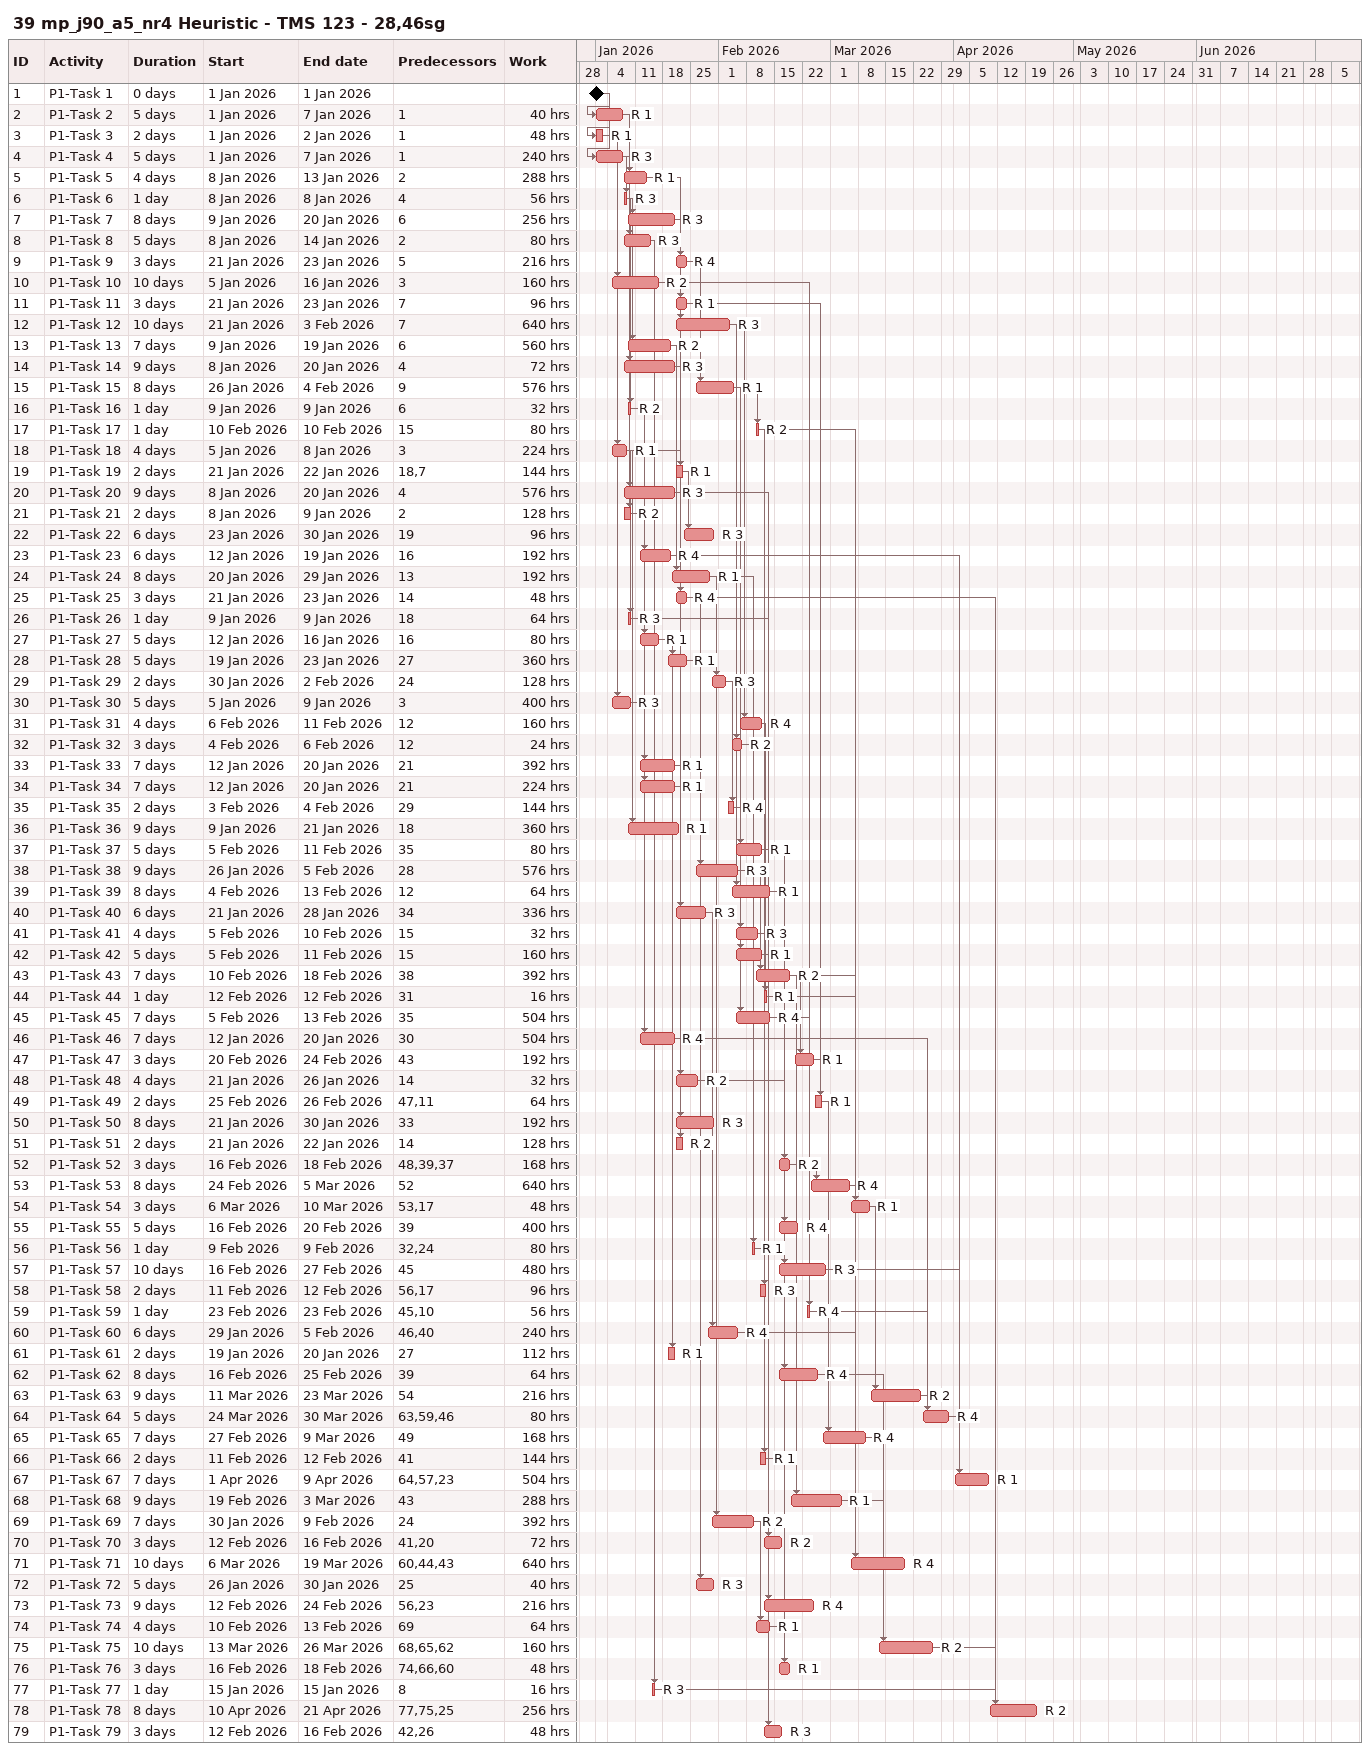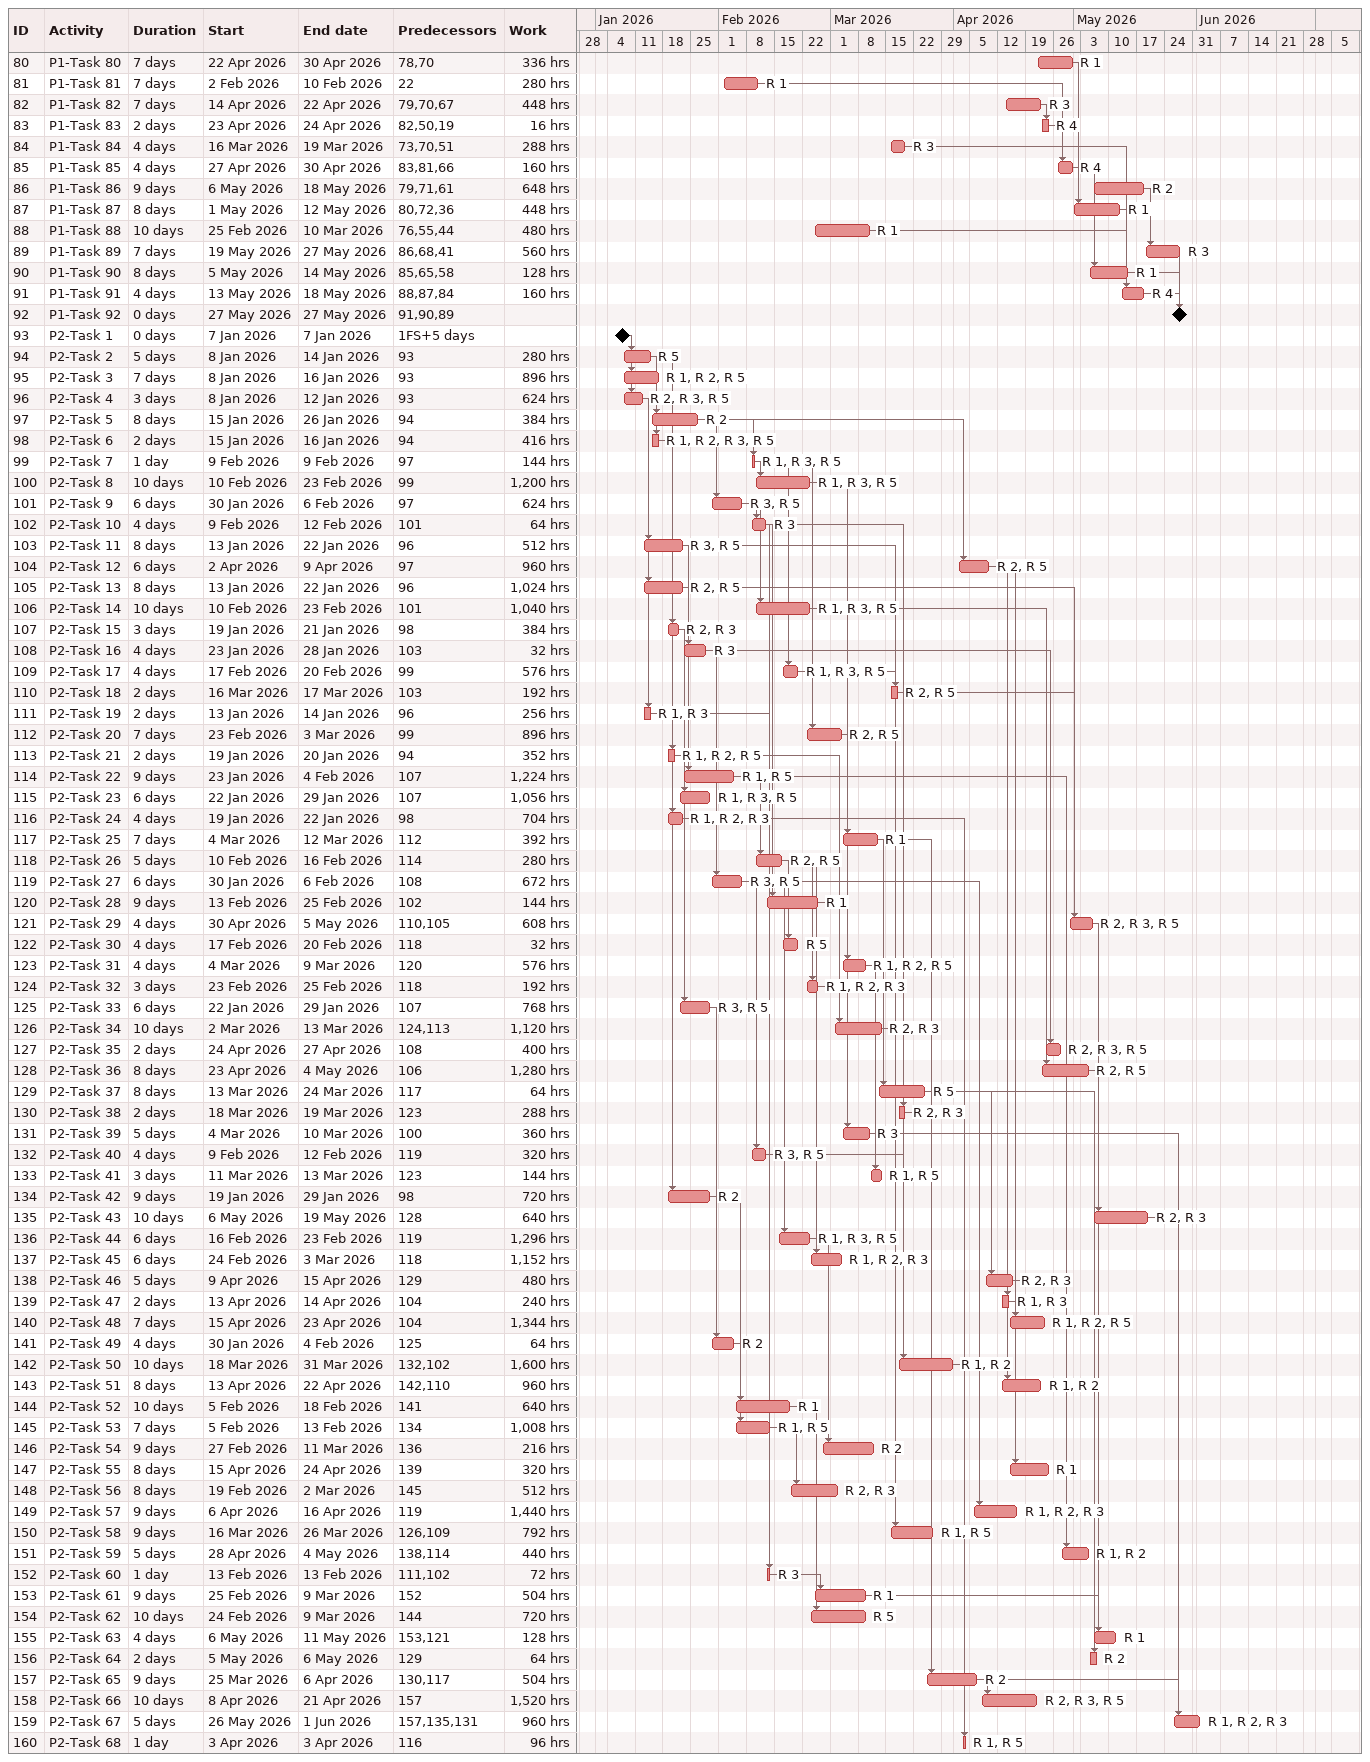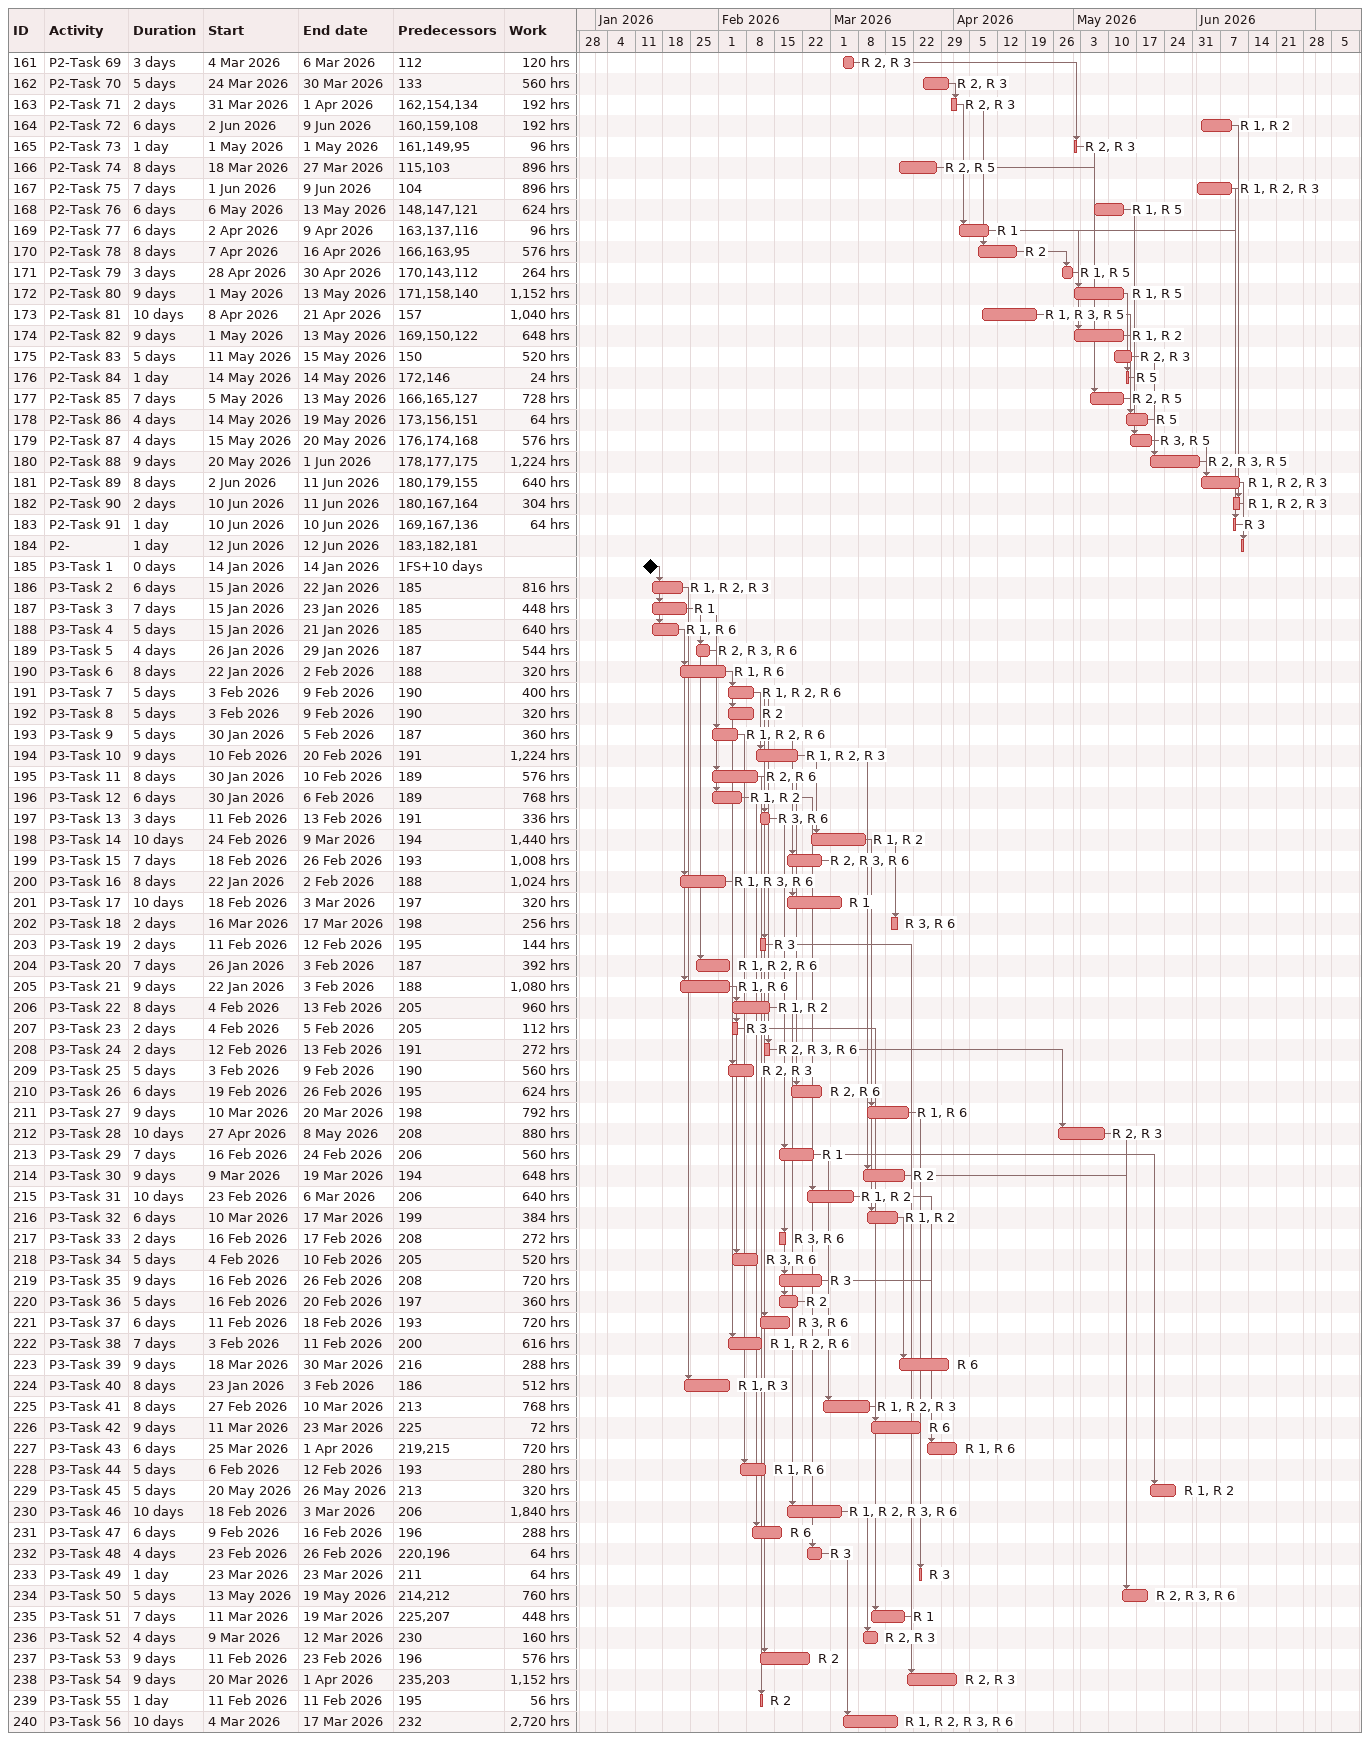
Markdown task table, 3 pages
39 mp_j90_a5_nr4 Heuristic - TMS 123 - 28,46sg

| ID | Task | Duration | Start | Finish | Predecessors | Resources | Work (h) |
|---|---|---|---|---|---|---|---|
| 1 | P1-Task 1 | 0d | 2026-01-01 | 2026-01-01 |  |  |  |
| 2 | P1-Task 2 | 5d | 2026-01-01 | 2026-01-07 | 1 | R 1 | 40 |
| 3 | P1-Task 3 | 2d | 2026-01-01 | 2026-01-02 | 1 | R 1 | 48 |
| 4 | P1-Task 4 | 5d | 2026-01-01 | 2026-01-07 | 1 | R 3 | 240 |
| 5 | P1-Task 5 | 4d | 2026-01-08 | 2026-01-13 | 2 | R 1 | 288 |
| 6 | P1-Task 6 | 1d | 2026-01-08 | 2026-01-08 | 4 | R 3 | 56 |
| 7 | P1-Task 7 | 8d | 2026-01-09 | 2026-01-20 | 6 | R 3 | 256 |
| 8 | P1-Task 8 | 5d | 2026-01-08 | 2026-01-14 | 2 | R 3 | 80 |
| 9 | P1-Task 9 | 3d | 2026-01-21 | 2026-01-23 | 5 | R 4 | 216 |
| 10 | P1-Task 10 | 10d | 2026-01-05 | 2026-01-16 | 3 | R 2 | 160 |
| 11 | P1-Task 11 | 3d | 2026-01-21 | 2026-01-23 | 7 | R 1 | 96 |
| 12 | P1-Task 12 | 10d | 2026-01-21 | 2026-02-03 | 7 | R 3 | 640 |
| 13 | P1-Task 13 | 7d | 2026-01-09 | 2026-01-19 | 6 | R 2 | 560 |
| 14 | P1-Task 14 | 9d | 2026-01-08 | 2026-01-20 | 4 | R 3 | 72 |
| 15 | P1-Task 15 | 8d | 2026-01-26 | 2026-02-04 | 9 | R 1 | 576 |
| 16 | P1-Task 16 | 1d | 2026-01-09 | 2026-01-09 | 6 | R 2 | 32 |
| 17 | P1-Task 17 | 1d | 2026-02-10 | 2026-02-10 | 15 | R 2 | 80 |
| 18 | P1-Task 18 | 4d | 2026-01-05 | 2026-01-08 | 3 | R 1 | 224 |
| 19 | P1-Task 19 | 2d | 2026-01-21 | 2026-01-22 | 18, 7 | R 1 | 144 |
| 20 | P1-Task 20 | 9d | 2026-01-08 | 2026-01-20 | 4 | R 3 | 576 |
| 21 | P1-Task 21 | 2d | 2026-01-08 | 2026-01-09 | 2 | R 2 | 128 |
| 22 | P1-Task 22 | 6d | 2026-01-23 | 2026-01-30 | 19 | R 3 | 96 |
| 23 | P1-Task 23 | 6d | 2026-01-12 | 2026-01-19 | 16 | R 4 | 192 |
| 24 | P1-Task 24 | 8d | 2026-01-20 | 2026-01-29 | 13 | R 1 | 192 |
| 25 | P1-Task 25 | 3d | 2026-01-21 | 2026-01-23 | 14 | R 4 | 48 |
| 26 | P1-Task 26 | 1d | 2026-01-09 | 2026-01-09 | 18 | R 3 | 64 |
| 27 | P1-Task 27 | 5d | 2026-01-12 | 2026-01-16 | 16 | R 1 | 80 |
| 28 | P1-Task 28 | 5d | 2026-01-19 | 2026-01-23 | 27 | R 1 | 360 |
| 29 | P1-Task 29 | 2d | 2026-01-30 | 2026-02-02 | 24 | R 3 | 128 |
| 30 | P1-Task 30 | 5d | 2026-01-05 | 2026-01-09 | 3 | R 3 | 400 |
| 31 | P1-Task 31 | 4d | 2026-02-06 | 2026-02-11 | 12 | R 4 | 160 |
| 32 | P1-Task 32 | 3d | 2026-02-04 | 2026-02-06 | 12 | R 2 | 24 |
| 33 | P1-Task 33 | 7d | 2026-01-12 | 2026-01-20 | 21 | R 1 | 392 |
| 34 | P1-Task 34 | 7d | 2026-01-12 | 2026-01-20 | 21 | R 1 | 224 |
| 35 | P1-Task 35 | 2d | 2026-02-03 | 2026-02-04 | 29 | R 4 | 144 |
| 36 | P1-Task 36 | 9d | 2026-01-09 | 2026-01-21 | 18 | R 1 | 360 |
| 37 | P1-Task 37 | 5d | 2026-02-05 | 2026-02-11 | 35 | R 1 | 80 |
| 38 | P1-Task 38 | 9d | 2026-01-26 | 2026-02-05 | 28 | R 3 | 576 |
| 39 | P1-Task 39 | 8d | 2026-02-04 | 2026-02-13 | 12 | R 1 | 64 |
| 40 | P1-Task 40 | 6d | 2026-01-21 | 2026-01-28 | 34 | R 3 | 336 |
| 41 | P1-Task 41 | 4d | 2026-02-05 | 2026-02-10 | 15 | R 3 | 32 |
| 42 | P1-Task 42 | 5d | 2026-02-05 | 2026-02-11 | 15 | R 1 | 160 |
| 43 | P1-Task 43 | 7d | 2026-02-10 | 2026-02-18 | 38 | R 2 | 392 |
| 44 | P1-Task 44 | 1d | 2026-02-12 | 2026-02-12 | 31 | R 1 | 16 |
| 45 | P1-Task 45 | 7d | 2026-02-05 | 2026-02-13 | 35 | R 4 | 504 |
| 46 | P1-Task 46 | 7d | 2026-01-12 | 2026-01-20 | 30 | R 4 | 504 |
| 47 | P1-Task 47 | 3d | 2026-02-20 | 2026-02-24 | 43 | R 1 | 192 |
| 48 | P1-Task 48 | 4d | 2026-01-21 | 2026-01-26 | 14 | R 2 | 32 |
| 49 | P1-Task 49 | 2d | 2026-02-25 | 2026-02-26 | 47, 11 | R 1 | 64 |
| 50 | P1-Task 50 | 8d | 2026-01-21 | 2026-01-30 | 33 | R 3 | 192 |
| 51 | P1-Task 51 | 2d | 2026-01-21 | 2026-01-22 | 14 | R 2 | 128 |
| 52 | P1-Task 52 | 3d | 2026-02-16 | 2026-02-18 | 48, 39, 37 | R 2 | 168 |
| 53 | P1-Task 53 | 8d | 2026-02-24 | 2026-03-05 | 52 | R 4 | 640 |
| 54 | P1-Task 54 | 3d | 2026-03-06 | 2026-03-10 | 53, 17 | R 1 | 48 |
| 55 | P1-Task 55 | 5d | 2026-02-16 | 2026-02-20 | 39 | R 4 | 400 |
| 56 | P1-Task 56 | 1d | 2026-02-09 | 2026-02-09 | 32, 24 | R 1 | 80 |
| 57 | P1-Task 57 | 10d | 2026-02-16 | 2026-02-27 | 45 | R 3 | 480 |
| 58 | P1-Task 58 | 2d | 2026-02-11 | 2026-02-12 | 56, 17 | R 3 | 96 |
| 59 | P1-Task 59 | 1d | 2026-02-23 | 2026-02-23 | 45, 10 | R 4 | 56 |
| 60 | P1-Task 60 | 6d | 2026-01-29 | 2026-02-05 | 46, 40 | R 4 | 240 |
| 61 | P1-Task 61 | 2d | 2026-01-19 | 2026-01-20 | 27 | R 1 | 112 |
| 62 | P1-Task 62 | 8d | 2026-02-16 | 2026-02-25 | 39 | R 4 | 64 |
| 63 | P1-Task 63 | 9d | 2026-03-11 | 2026-03-23 | 54 | R 2 | 216 |
| 64 | P1-Task 64 | 5d | 2026-03-24 | 2026-03-30 | 63, 59, 46 | R 4 | 80 |
| 65 | P1-Task 65 | 7d | 2026-02-27 | 2026-03-09 | 49 | R 4 | 168 |
| 66 | P1-Task 66 | 2d | 2026-02-11 | 2026-02-12 | 41 | R 1 | 144 |
| 67 | P1-Task 67 | 7d | 2026-04-01 | 2026-04-09 | 64, 57, 23 | R 1 | 504 |
| 68 | P1-Task 68 | 9d | 2026-02-19 | 2026-03-03 | 43 | R 1 | 288 |
| 69 | P1-Task 69 | 7d | 2026-01-30 | 2026-02-09 | 24 | R 2 | 392 |
| 70 | P1-Task 70 | 3d | 2026-02-12 | 2026-02-16 | 41, 20 | R 2 | 72 |
| 71 | P1-Task 71 | 10d | 2026-03-06 | 2026-03-19 | 60, 44, 43 | R 4 | 640 |
| 72 | P1-Task 72 | 5d | 2026-01-26 | 2026-01-30 | 25 | R 3 | 40 |
| 73 | P1-Task 73 | 9d | 2026-02-12 | 2026-02-24 | 56, 23 | R 4 | 216 |
| 74 | P1-Task 74 | 4d | 2026-02-10 | 2026-02-13 | 69 | R 1 | 64 |
| 75 | P1-Task 75 | 10d | 2026-03-13 | 2026-03-26 | 68, 65, 62 | R 2 | 160 |
| 76 | P1-Task 76 | 3d | 2026-02-16 | 2026-02-18 | 74, 66, 60 | R 1 | 48 |
| 77 | P1-Task 77 | 1d | 2026-01-15 | 2026-01-15 | 8 | R 3 | 16 |
| 78 | P1-Task 78 | 8d | 2026-04-10 | 2026-04-21 | 77, 75, 25 | R 2 | 256 |
| 79 | P1-Task 79 | 3d | 2026-02-12 | 2026-02-16 | 42, 26 | R 3 | 48 |
| 80 | P1-Task 80 | 7d | 2026-04-22 | 2026-04-30 | 78, 70 | R 1 | 336 |
| 81 | P1-Task 81 | 7d | 2026-02-02 | 2026-02-10 | 22 | R 1 | 280 |
| 82 | P1-Task 82 | 7d | 2026-04-14 | 2026-04-22 | 79, 70, 67 | R 3 | 448 |
| 83 | P1-Task 83 | 2d | 2026-04-23 | 2026-04-24 | 82, 50, 19 | R 4 | 16 |
| 84 | P1-Task 84 | 4d | 2026-03-16 | 2026-03-19 | 73, 70, 51 | R 3 | 288 |
| 85 | P1-Task 85 | 4d | 2026-04-27 | 2026-04-30 | 83, 81, 66 | R 4 | 160 |
| 86 | P1-Task 86 | 9d | 2026-05-06 | 2026-05-18 | 79, 71, 61 | R 2 | 648 |
| 87 | P1-Task 87 | 8d | 2026-05-01 | 2026-05-12 | 80, 72, 36 | R 1 | 448 |
| 88 | P1-Task 88 | 10d | 2026-02-25 | 2026-03-10 | 76, 55, 44 | R 1 | 480 |
| 89 | P1-Task 89 | 7d | 2026-05-19 | 2026-05-27 | 86, 68, 41 | R 3 | 560 |
| 90 | P1-Task 90 | 8d | 2026-05-05 | 2026-05-14 | 85, 65, 58 | R 1 | 128 |
| 91 | P1-Task 91 | 4d | 2026-05-13 | 2026-05-18 | 88, 87, 84 | R 4 | 160 |
| 92 | P1-Task 92 | 0d | 2026-05-27 | 2026-05-27 | 91, 90, 89 |  |  |
| 93 | P2-Task 1 | 0d | 2026-01-07 | 2026-01-07 | 1FS+5d |  |  |
| 94 | P2-Task 2 | 5d | 2026-01-08 | 2026-01-14 | 93 | R 5 | 280 |
| 95 | P2-Task 3 | 7d | 2026-01-08 | 2026-01-16 | 93 | R 1, R 2, R 5 | 896 |
| 96 | P2-Task 4 | 3d | 2026-01-08 | 2026-01-12 | 93 | R 2, R 3, R 5 | 624 |
| 97 | P2-Task 5 | 8d | 2026-01-15 | 2026-01-26 | 94 | R 2 | 384 |
| 98 | P2-Task 6 | 2d | 2026-01-15 | 2026-01-16 | 94 | R 1, R 2, R 3, R 5 | 416 |
| 99 | P2-Task 7 | 1d | 2026-02-09 | 2026-02-09 | 97 | R 1, R 3, R 5 | 144 |
| 100 | P2-Task 8 | 10d | 2026-02-10 | 2026-02-23 | 99 | R 1, R 3, R 5 | 1200 |
| 101 | P2-Task 9 | 6d | 2026-01-30 | 2026-02-06 | 97 | R 3, R 5 | 624 |
| 102 | P2-Task 10 | 4d | 2026-02-09 | 2026-02-12 | 101 | R 3 | 64 |
| 103 | P2-Task 11 | 8d | 2026-01-13 | 2026-01-22 | 96 | R 3, R 5 | 512 |
| 104 | P2-Task 12 | 6d | 2026-04-02 | 2026-04-09 | 97 | R 2, R 5 | 960 |
| 105 | P2-Task 13 | 8d | 2026-01-13 | 2026-01-22 | 96 | R 2, R 5 | 1024 |
| 106 | P2-Task 14 | 10d | 2026-02-10 | 2026-02-23 | 101 | R 1, R 3, R 5 | 1040 |
| 107 | P2-Task 15 | 3d | 2026-01-19 | 2026-01-21 | 98 | R 2, R 3 | 384 |
| 108 | P2-Task 16 | 4d | 2026-01-23 | 2026-01-28 | 103 | R 3 | 32 |
| 109 | P2-Task 17 | 4d | 2026-02-17 | 2026-02-20 | 99 | R 1, R 3, R 5 | 576 |
| 110 | P2-Task 18 | 2d | 2026-03-16 | 2026-03-17 | 103 | R 2, R 5 | 192 |
| 111 | P2-Task 19 | 2d | 2026-01-13 | 2026-01-14 | 96 | R 1, R 3 | 256 |
| 112 | P2-Task 20 | 7d | 2026-02-23 | 2026-03-03 | 99 | R 2, R 5 | 896 |
| 113 | P2-Task 21 | 2d | 2026-01-19 | 2026-01-20 | 94 | R 1, R 2, R 5 | 352 |
| 114 | P2-Task 22 | 9d | 2026-01-23 | 2026-02-04 | 107 | R 1, R 5 | 1224 |
| 115 | P2-Task 23 | 6d | 2026-01-22 | 2026-01-29 | 107 | R 1, R 3, R 5 | 1056 |
| 116 | P2-Task 24 | 4d | 2026-01-19 | 2026-01-22 | 98 | R 1, R 2, R 3 | 704 |
| 117 | P2-Task 25 | 7d | 2026-03-04 | 2026-03-12 | 112 | R 1 | 392 |
| 118 | P2-Task 26 | 5d | 2026-02-10 | 2026-02-16 | 114 | R 2, R 5 | 280 |
| 119 | P2-Task 27 | 6d | 2026-01-30 | 2026-02-06 | 108 | R 3, R 5 | 672 |
| 120 | P2-Task 28 | 9d | 2026-02-13 | 2026-02-25 | 102 | R 1 | 144 |
| 121 | P2-Task 29 | 4d | 2026-04-30 | 2026-05-05 | 110, 105 | R 2, R 3, R 5 | 608 |
| 122 | P2-Task 30 | 4d | 2026-02-17 | 2026-02-20 | 118 | R 5 | 32 |
| 123 | P2-Task 31 | 4d | 2026-03-04 | 2026-03-09 | 120 | R 1, R 2, R 5 | 576 |
| 124 | P2-Task 32 | 3d | 2026-02-23 | 2026-02-25 | 118 | R 1, R 2, R 3 | 192 |
| 125 | P2-Task 33 | 6d | 2026-01-22 | 2026-01-29 | 107 | R 3, R 5 | 768 |
| 126 | P2-Task 34 | 10d | 2026-03-02 | 2026-03-13 | 124, 113 | R 2, R 3 | 1120 |
| 127 | P2-Task 35 | 2d | 2026-04-24 | 2026-04-27 | 108 | R 2, R 3, R 5 | 400 |
| 128 | P2-Task 36 | 8d | 2026-04-23 | 2026-05-04 | 106 | R 2, R 5 | 1280 |
| 129 | P2-Task 37 | 8d | 2026-03-13 | 2026-03-24 | 117 | R 5 | 64 |
| 130 | P2-Task 38 | 2d | 2026-03-18 | 2026-03-19 | 123 | R 2, R 3 | 288 |
| 131 | P2-Task 39 | 5d | 2026-03-04 | 2026-03-10 | 100 | R 3 | 360 |
| 132 | P2-Task 40 | 4d | 2026-02-09 | 2026-02-12 | 119 | R 3, R 5 | 320 |
| 133 | P2-Task 41 | 3d | 2026-03-11 | 2026-03-13 | 123 | R 1, R 5 | 144 |
| 134 | P2-Task 42 | 9d | 2026-01-19 | 2026-01-29 | 98 | R 2 | 720 |
| 135 | P2-Task 43 | 10d | 2026-05-06 | 2026-05-19 | 128 | R 2, R 3 | 640 |
| 136 | P2-Task 44 | 6d | 2026-02-16 | 2026-02-23 | 119 | R 1, R 3, R 5 | 1296 |
| 137 | P2-Task 45 | 6d | 2026-02-24 | 2026-03-03 | 118 | R 1, R 2, R 3 | 1152 |
| 138 | P2-Task 46 | 5d | 2026-04-09 | 2026-04-15 | 129 | R 2, R 3 | 480 |
| 139 | P2-Task 47 | 2d | 2026-04-13 | 2026-04-14 | 104 | R 1, R 3 | 240 |
| 140 | P2-Task 48 | 7d | 2026-04-15 | 2026-04-23 | 104 | R 1, R 2, R 5 | 1344 |
| 141 | P2-Task 49 | 4d | 2026-01-30 | 2026-02-04 | 125 | R 2 | 64 |
| 142 | P2-Task 50 | 10d | 2026-03-18 | 2026-03-31 | 132, 102 | R 1, R 2 | 1600 |
| 143 | P2-Task 51 | 8d | 2026-04-13 | 2026-04-22 | 142, 110 | R 1, R 2 | 960 |
| 144 | P2-Task 52 | 10d | 2026-02-05 | 2026-02-18 | 141 | R 1 | 640 |
| 145 | P2-Task 53 | 7d | 2026-02-05 | 2026-02-13 | 134 | R 1, R 5 | 1008 |
| 146 | P2-Task 54 | 9d | 2026-02-27 | 2026-03-11 | 136 | R 2 | 216 |
| 147 | P2-Task 55 | 8d | 2026-04-15 | 2026-04-24 | 139 | R 1 | 320 |
| 148 | P2-Task 56 | 8d | 2026-02-19 | 2026-03-02 | 145 | R 2, R 3 | 512 |
| 149 | P2-Task 57 | 9d | 2026-04-06 | 2026-04-16 | 119 | R 1, R 2, R 3 | 1440 |
| 150 | P2-Task 58 | 9d | 2026-03-16 | 2026-03-26 | 126, 109 | R 1, R 5 | 792 |
| 151 | P2-Task 59 | 5d | 2026-04-28 | 2026-05-04 | 138, 114 | R 1, R 2 | 440 |
| 152 | P2-Task 60 | 1d | 2026-02-13 | 2026-02-13 | 111, 102 | R 3 | 72 |
| 153 | P2-Task 61 | 9d | 2026-02-25 | 2026-03-09 | 152 | R 1 | 504 |
| 154 | P2-Task 62 | 10d | 2026-02-24 | 2026-03-09 | 144 | R 5 | 720 |
| 155 | P2-Task 63 | 4d | 2026-05-06 | 2026-05-11 | 153, 121 | R 1 | 128 |
| 156 | P2-Task 64 | 2d | 2026-05-05 | 2026-05-06 | 129 | R 2 | 64 |
| 157 | P2-Task 65 | 9d | 2026-03-25 | 2026-04-06 | 130, 117 | R 2 | 504 |
| 158 | P2-Task 66 | 10d | 2026-04-08 | 2026-04-21 | 157 | R 2, R 3, R 5 | 1520 |
| 159 | P2-Task 67 | 5d | 2026-05-26 | 2026-06-01 | 157, 135, 131 | R 1, R 2, R 3 | 960 |
| 160 | P2-Task 68 | 1d | 2026-04-03 | 2026-04-03 | 116 | R 1, R 5 | 96 |
| 161 | P2-Task 69 | 3d | 2026-03-04 | 2026-03-06 | 112 | R 2, R 3 | 120 |
| 162 | P2-Task 70 | 5d | 2026-03-24 | 2026-03-30 | 133 | R 2, R 3 | 560 |
| 163 | P2-Task 71 | 2d | 2026-03-31 | 2026-04-01 | 162, 154, 134 | R 2, R 3 | 192 |
| 164 | P2-Task 72 | 6d | 2026-06-02 | 2026-06-09 | 160, 159, 108 | R 1, R 2 | 192 |
| 165 | P2-Task 73 | 1d | 2026-05-01 | 2026-05-01 | 161, 149, 95 | R 2, R 3 | 96 |
| 166 | P2-Task 74 | 8d | 2026-03-18 | 2026-03-27 | 115, 103 | R 2, R 5 | 896 |
| 167 | P2-Task 75 | 7d | 2026-06-01 | 2026-06-09 | 104 | R 1, R 2, R 3 | 896 |
| 168 | P2-Task 76 | 6d | 2026-05-06 | 2026-05-13 | 148, 147, 121 | R 1, R 5 | 624 |
| 169 | P2-Task 77 | 6d | 2026-04-02 | 2026-04-09 | 163, 137, 116 | R 1 | 96 |
| 170 | P2-Task 78 | 8d | 2026-04-07 | 2026-04-16 | 166, 163, 95 | R 2 | 576 |
| 171 | P2-Task 79 | 3d | 2026-04-28 | 2026-04-30 | 170, 143, 112 | R 1, R 5 | 264 |
| 172 | P2-Task 80 | 9d | 2026-05-01 | 2026-05-13 | 171, 158, 140 | R 1, R 5 | 1152 |
| 173 | P2-Task 81 | 10d | 2026-04-08 | 2026-04-21 | 157 | R 1, R 3, R 5 | 1040 |
| 174 | P2-Task 82 | 9d | 2026-05-01 | 2026-05-13 | 169, 150, 122 | R 1, R 2 | 648 |
| 175 | P2-Task 83 | 5d | 2026-05-11 | 2026-05-15 | 150 | R 2, R 3 | 520 |
| 176 | P2-Task 84 | 1d | 2026-05-14 | 2026-05-14 | 172, 146 | R 5 | 24 |
| 177 | P2-Task 85 | 7d | 2026-05-05 | 2026-05-13 | 166, 165, 127 | R 2, R 5 | 728 |
| 178 | P2-Task 86 | 4d | 2026-05-14 | 2026-05-19 | 173, 156, 151 | R 5 | 64 |
| 179 | P2-Task 87 | 4d | 2026-05-15 | 2026-05-20 | 176, 174, 168 | R 3, R 5 | 576 |
| 180 | P2-Task 88 | 9d | 2026-05-20 | 2026-06-01 | 178, 177, 175 | R 2, R 3, R 5 | 1224 |
| 181 | P2-Task 89 | 8d | 2026-06-02 | 2026-06-11 | 180, 179, 155 | R 1, R 2, R 3 | 640 |
| 182 | P2-Task 90 | 2d | 2026-06-10 | 2026-06-11 | 180, 167, 164 | R 1, R 2, R 3 | 304 |
| 183 | P2-Task 91 | 1d | 2026-06-10 | 2026-06-10 | 169, 167, 136 | R 3 | 64 |
| 184 | P2- | 1d | 2026-06-12 | 2026-06-12 | 183, 182, 181 |  |  |
| 185 | P3-Task 1 | 0d | 2026-01-14 | 2026-01-14 | 1FS+10d |  |  |
| 186 | P3-Task 2 | 6d | 2026-01-15 | 2026-01-22 | 185 | R 1, R 2, R 3 | 816 |
| 187 | P3-Task 3 | 7d | 2026-01-15 | 2026-01-23 | 185 | R 1 | 448 |
| 188 | P3-Task 4 | 5d | 2026-01-15 | 2026-01-21 | 185 | R 1, R 6 | 640 |
| 189 | P3-Task 5 | 4d | 2026-01-26 | 2026-01-29 | 187 | R 2, R 3, R 6 | 544 |
| 190 | P3-Task 6 | 8d | 2026-01-22 | 2026-02-02 | 188 | R 1, R 6 | 320 |
| 191 | P3-Task 7 | 5d | 2026-02-03 | 2026-02-09 | 190 | R 1, R 2, R 6 | 400 |
| 192 | P3-Task 8 | 5d | 2026-02-03 | 2026-02-09 | 190 | R 2 | 320 |
| 193 | P3-Task 9 | 5d | 2026-01-30 | 2026-02-05 | 187 | R 1, R 2, R 6 | 360 |
| 194 | P3-Task 10 | 9d | 2026-02-10 | 2026-02-20 | 191 | R 1, R 2, R 3 | 1224 |
| 195 | P3-Task 11 | 8d | 2026-01-30 | 2026-02-10 | 189 | R 2, R 6 | 576 |
| 196 | P3-Task 12 | 6d | 2026-01-30 | 2026-02-06 | 189 | R 1, R 2 | 768 |
| 197 | P3-Task 13 | 3d | 2026-02-11 | 2026-02-13 | 191 | R 3, R 6 | 336 |
| 198 | P3-Task 14 | 10d | 2026-02-24 | 2026-03-09 | 194 | R 1, R 2 | 1440 |
| 199 | P3-Task 15 | 7d | 2026-02-18 | 2026-02-26 | 193 | R 2, R 3, R 6 | 1008 |
| 200 | P3-Task 16 | 8d | 2026-01-22 | 2026-02-02 | 188 | R 1, R 3, R 6 | 1024 |
| 201 | P3-Task 17 | 10d | 2026-02-18 | 2026-03-03 | 197 | R 1 | 320 |
| 202 | P3-Task 18 | 2d | 2026-03-16 | 2026-03-17 | 198 | R 3, R 6 | 256 |
| 203 | P3-Task 19 | 2d | 2026-02-11 | 2026-02-12 | 195 | R 3 | 144 |
| 204 | P3-Task 20 | 7d | 2026-01-26 | 2026-02-03 | 187 | R 1, R 2, R 6 | 392 |
| 205 | P3-Task 21 | 9d | 2026-01-22 | 2026-02-03 | 188 | R 1, R 6 | 1080 |
| 206 | P3-Task 22 | 8d | 2026-02-04 | 2026-02-13 | 205 | R 1, R 2 | 960 |
| 207 | P3-Task 23 | 2d | 2026-02-04 | 2026-02-05 | 205 | R 3 | 112 |
| 208 | P3-Task 24 | 2d | 2026-02-12 | 2026-02-13 | 191 | R 2, R 3, R 6 | 272 |
| 209 | P3-Task 25 | 5d | 2026-02-03 | 2026-02-09 | 190 | R 2, R 3 | 560 |
| 210 | P3-Task 26 | 6d | 2026-02-19 | 2026-02-26 | 195 | R 2, R 6 | 624 |
| 211 | P3-Task 27 | 9d | 2026-03-10 | 2026-03-20 | 198 | R 1, R 6 | 792 |
| 212 | P3-Task 28 | 10d | 2026-04-27 | 2026-05-08 | 208 | R 2, R 3 | 880 |
| 213 | P3-Task 29 | 7d | 2026-02-16 | 2026-02-24 | 206 | R 1 | 560 |
| 214 | P3-Task 30 | 9d | 2026-03-09 | 2026-03-19 | 194 | R 2 | 648 |
| 215 | P3-Task 31 | 10d | 2026-02-23 | 2026-03-06 | 206 | R 1, R 2 | 640 |
| 216 | P3-Task 32 | 6d | 2026-03-10 | 2026-03-17 | 199 | R 1, R 2 | 384 |
| 217 | P3-Task 33 | 2d | 2026-02-16 | 2026-02-17 | 208 | R 3, R 6 | 272 |
| 218 | P3-Task 34 | 5d | 2026-02-04 | 2026-02-10 | 205 | R 3, R 6 | 520 |
| 219 | P3-Task 35 | 9d | 2026-02-16 | 2026-02-26 | 208 | R 3 | 720 |
| 220 | P3-Task 36 | 5d | 2026-02-16 | 2026-02-20 | 197 | R 2 | 360 |
| 221 | P3-Task 37 | 6d | 2026-02-11 | 2026-02-18 | 193 | R 3, R 6 | 720 |
| 222 | P3-Task 38 | 7d | 2026-02-03 | 2026-02-11 | 200 | R 1, R 2, R 6 | 616 |
| 223 | P3-Task 39 | 9d | 2026-03-18 | 2026-03-30 | 216 | R 6 | 288 |
| 224 | P3-Task 40 | 8d | 2026-01-23 | 2026-02-03 | 186 | R 1, R 3 | 512 |
| 225 | P3-Task 41 | 8d | 2026-02-27 | 2026-03-10 | 213 | R 1, R 2, R 3 | 768 |
| 226 | P3-Task 42 | 9d | 2026-03-11 | 2026-03-23 | 225 | R 6 | 72 |
| 227 | P3-Task 43 | 6d | 2026-03-25 | 2026-04-01 | 219, 215 | R 1, R 6 | 720 |
| 228 | P3-Task 44 | 5d | 2026-02-06 | 2026-02-12 | 193 | R 1, R 6 | 280 |
| 229 | P3-Task 45 | 5d | 2026-05-20 | 2026-05-26 | 213 | R 1, R 2 | 320 |
| 230 | P3-Task 46 | 10d | 2026-02-18 | 2026-03-03 | 206 | R 1, R 2, R 3, R 6 | 1840 |
| 231 | P3-Task 47 | 6d | 2026-02-09 | 2026-02-16 | 196 | R 6 | 288 |
| 232 | P3-Task 48 | 4d | 2026-02-23 | 2026-02-26 | 220, 196 | R 3 | 64 |
| 233 | P3-Task 49 | 1d | 2026-03-23 | 2026-03-23 | 211 | R 3 | 64 |
| 234 | P3-Task 50 | 5d | 2026-05-13 | 2026-05-19 | 214, 212 | R 2, R 3, R 6 | 760 |
| 235 | P3-Task 51 | 7d | 2026-03-11 | 2026-03-19 | 225, 207 | R 1 | 448 |
| 236 | P3-Task 52 | 4d | 2026-03-09 | 2026-03-12 | 230 | R 2, R 3 | 160 |
| 237 | P3-Task 53 | 9d | 2026-02-11 | 2026-02-23 | 196 | R 2 | 576 |
| 238 | P3-Task 54 | 9d | 2026-03-20 | 2026-04-01 | 235, 203 | R 2, R 3 | 1152 |
| 239 | P3-Task 55 | 1d | 2026-02-11 | 2026-02-11 | 195 | R 2 | 56 |
| 240 | P3-Task 56 | 10d | 2026-03-04 | 2026-03-17 | 232 | R 1, R 2, R 3, R 6 | 2720 |
